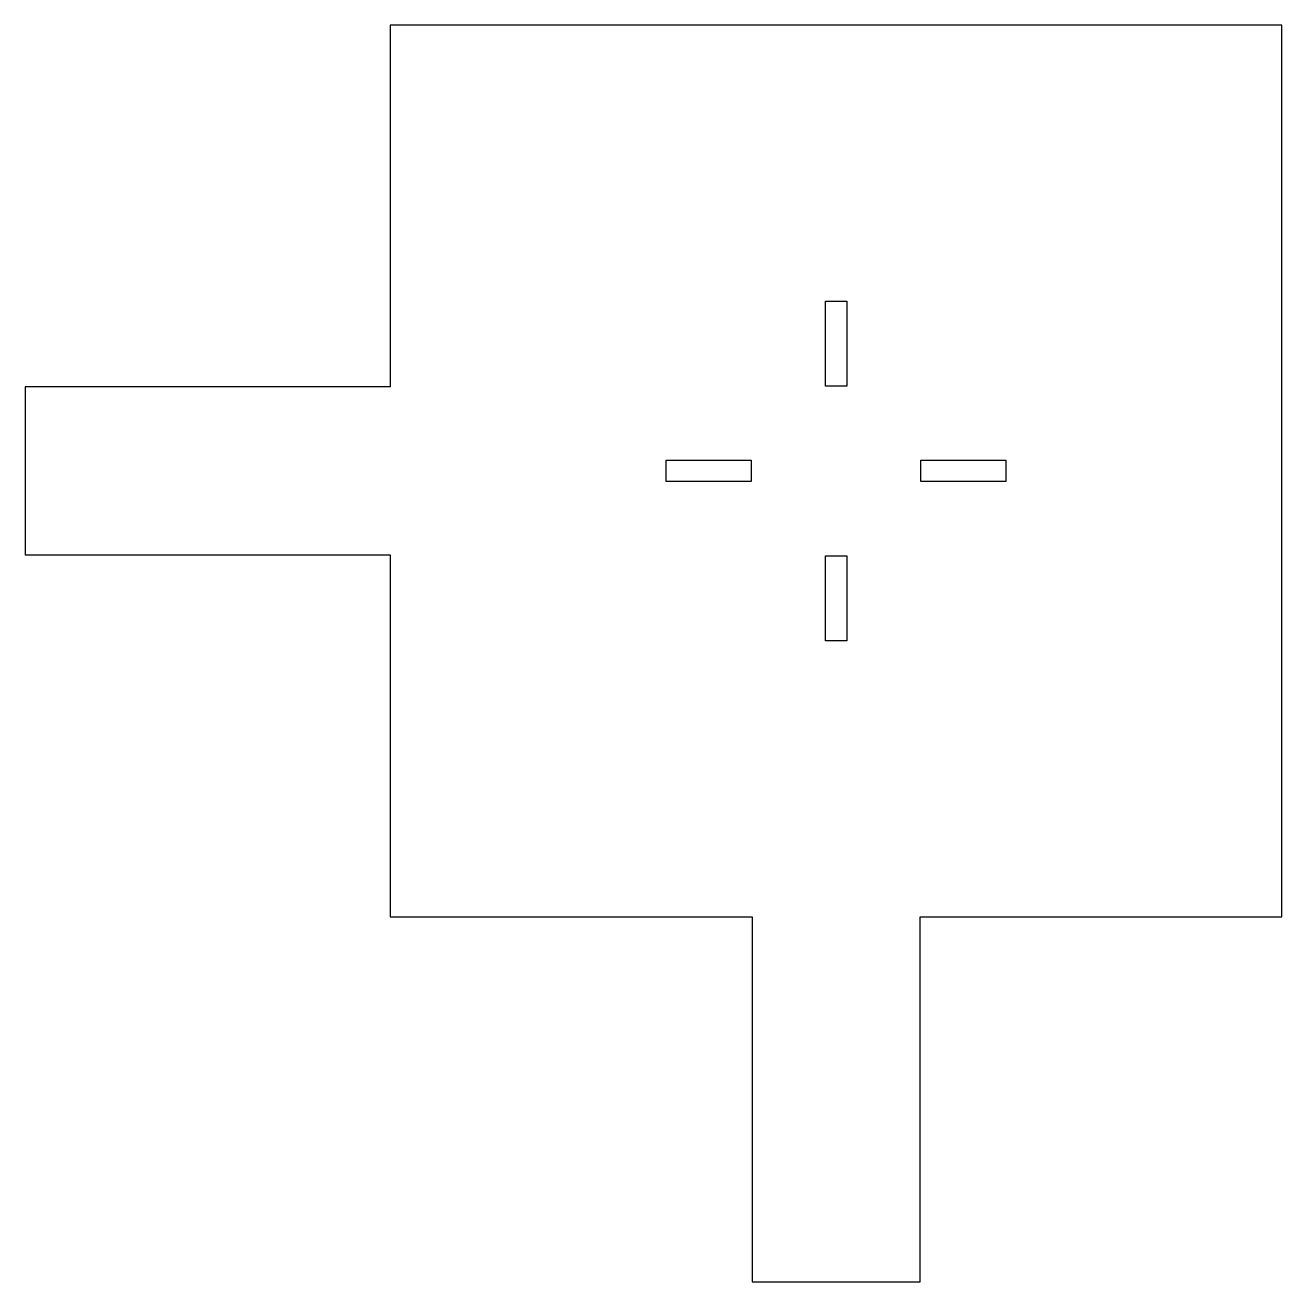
# Model space of a CAD drawing. Header units: inches. Extents: x -7.64 to -0.24, y -2 to 5.4.
import ezdxf

# ---------------------------------------------------------------- set-up
doc = ezdxf.new("R2010")
doc.units = ezdxf.units.IN
doc.header["$MEASUREMENT"] = 0

msp = doc.modelspace()

# ---------------------------------------------------------------- linework, layer by layer
for points in [[(-7.645, 2.28), (-5.495, 2.28), (-5.495, 0.15), (-3.365, 0.15), (-3.365, -2), (-2.375, -2), (-2.375, 0.15), (-0.245, 0.15), (-0.245, 5.4), (-5.495, 5.4), (-5.495, 3.27), (-7.645, 3.27)], [(-2.9325, 3.775), (-2.8075, 3.775), (-2.8075, 3.275), (-2.9325, 3.275)], [(-3.37, 2.7125), (-3.87, 2.7125), (-3.87, 2.8375), (-3.37, 2.8375)], [(-1.87, 2.8375), (-1.87, 2.7125), (-2.37, 2.7125), (-2.37, 2.8375)], [(-2.8075, 2.275), (-2.8075, 1.775), (-2.9325, 1.775), (-2.9325, 2.275)]]:
    msp.add_lwpolyline(points, close=True)

doc.saveas('drawing.dxf')
